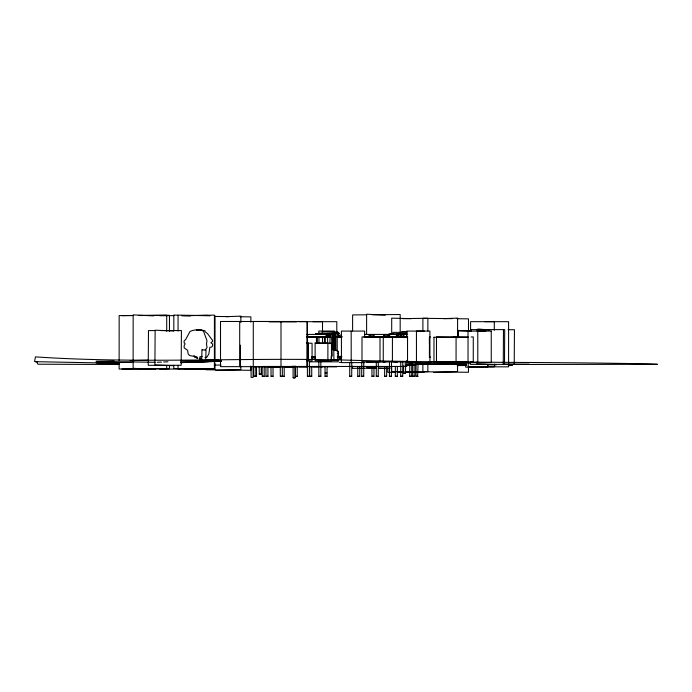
<?xml version="1.0" encoding="UTF-8"?>
<svg xmlns="http://www.w3.org/2000/svg" width="692" height="692" viewBox="0 0 692 692"><rect width="100%" height="100%" fill="white"/><g stroke="black" fill="none" stroke-linecap="round" stroke-linejoin="round"><path stroke-width="1.04" d="M119.136 362.608L119.128 369.018L166.694 368.628L166.694 365.419M119.136 360.471L119.162 315.595L133.21 315.474M166.711 331.226L166.72 315.197L138.616 315.431M169.445 365.514L169.445 368.715L152.145 368.862M169.462 331.321L169.471 315.293L140.286 315.535M173.804 365.246L173.796 368.455L178.692 368.715M173.822 331.053L173.83 315.024L177.74 315.232M178.034 365.324L178.034 368.525L215.004 369.32L215.013 362.911M178.052 331.131L178.06 315.102L209.901 315.786M215.013 359.702L215.039 315.889M240.47 345.152L240.461 366.656L239.692 366.639L239.709 321.477L240.479 321.503M240.851 366.353L240.851 369.554L215.895 370.505M240.877 322.541L240.885 316.132L226.319 316.685M250.859 366.042L250.859 370.315L205.887 369.753M250.885 322.23L250.885 316.884L240.176 316.754M280.995 366.648L281.004 321.486M322.507 331.356L322.507 321.676L313.121 321.693M336.805 332.445L336.805 321.693L298.823 321.685M352.591 366.206L352.591 368.343L376.37 368.144L366.587 367.634M352.609 330.949L352.617 314.921L366.673 314.799M366.604 334.504L366.613 314.203L385.21 315.189M387.857 368.066L387.857 372.339L395.218 372.218M391.681 366.224L391.672 371.569L403.531 371.889M391.698 334.167L391.707 318.138L411.109 318.666M400.175 332.688L400.184 314.523L372.08 314.756M422.873 363.196L422.873 371.742L468.458 372.279L468.458 366.942M422.89 331.139L422.898 318.32L451.911 318.657M427.846 363.118L427.846 371.673L415.217 371.881M427.864 331.061L427.872 318.242L402.614 318.666M457.568 364.053L457.568 371.526L433.763 372.495M457.585 337.341L457.594 318.104L443.71 318.666M465.707 364.07L465.707 367.184L487.808 366.846L487.808 364.77M468.216 363.681L468.216 366.795L482.964 367.227M468.484 330.612L468.493 318.856L457.092 318.718M470.603 331.347L470.603 321.668L508.594 321.685L508.585 366.838L482.203 366.829M494.296 330.266L494.296 321.668L484.902 321.685M307.75 337.644L307.75 334.418M326.633 337.644L326.633 334.418L306.668 334.418M327.852 337.393L327.861 335.239M358.638 376.336L357.755 376.318L357.764 366.63M357.807 376.318L359.745 376.327L359.762 366.639M361.76 362.323L361.726 376.318L362.911 376.336L363.724 376.327L363.758 362.331M350.628 376.336L349.719 376.327L349.763 362.323M351.77 362.331L351.709 376.336L349.702 376.318M373.983 366.639L373.948 376.327L372.772 376.336L371.95 376.318L371.976 366.63M378.316 361.259L378.256 376.327L376.258 376.318L376.318 362.323M386.681 366.639L386.638 376.336L385.392 376.336L384.631 376.318L384.674 366.622M337.817 360.143L330.62 359.918M369.796 337.644L369.813 334.418M373.732 337.644L373.749 334.418M383.887 337.644L383.904 334.418M387.658 337.393L387.667 335.239M391.499 361.259L391.43 376.336L389.423 376.318L389.484 362.314M389.605 337.644L389.622 334.418L396.378 334.418L396.36 337.644M397.372 366.648L397.32 376.336L396.014 376.327L395.314 376.31L395.366 366.622M396.758 337.393L396.775 335.239M397.035 336.987L397.052 333.821L407.605 333.959M397.788 336.987L397.805 333.821M398.142 336.987L398.159 333.821M399.076 336.995L399.094 333.829M400.469 337.004L400.486 333.838L401.187 333.847L402.043 333.864L402.017 337.03M402.796 362.34L402.718 376.336L401.438 376.327L400.703 376.31L400.789 362.314M401.17 337.013L401.187 333.847M403.644 337.644L403.661 334.418L406.74 334.418L406.723 337.644M404.474 373.438L403.592 373.421L403.635 365.886M403.652 373.421L405.529 373.446L405.633 365.912M339.21 337.35L339.218 335.196L341.277 335.205M403.747 337.393L403.765 335.239M410.615 376.327L409.707 376.31L409.785 362.314M411.792 362.34L411.697 376.336L409.69 376.31M414.923 363.412L414.837 376.336L413.66 376.327L412.839 376.31L412.925 363.387M416.1 363.387L416.004 376.31L416.662 376.318M417.631 376.336L418.106 363.412M429.386 343.388L429.429 337.056L430.268 337.047L429.49 337.03L429.386 356.051M457.663 337.791L457.715 330.421L470.993 330.966M457.983 363.283L457.966 365.393L466.572 365.462M458.156 336.969L458.199 330.646L471.114 330.75M470.326 362.271L470.318 364.381L504.485 364.364L504.71 329.626L470.543 329.634M476.996 361.864L476.978 363.975L496.588 364.77M477.195 331.338L477.212 329.236L489.469 329.738M503.257 364.321L503.482 329.582M338.276 360.143L330.62 359.883M329.885 343.742L330.093 337.272L312.308 336.693M388.956 337.065L389.06 333.821L391.136 333.916M197.332 358.499C198.189 354.555 189.729 357.833 188.129 353.872L187.636 350.308L184.184 347.877L184.167 345.49L185.024 344.175L184.842 343.137L184.141 342.981L184.124 340.922L185.664 339.504L190.066 331.425C194.66 329.236 200.23 329.53 204.996 330.776L204.996 331.546L207.609 333.752L212.539 340.352L212.548 341.459L210.861 342.765L212.565 343.985L212.591 346.087L211.224 347.185L209.849 347.315L208.82 353.993L206.917 357.141L204.988 357.548M403.86 337.021L400.296 336.788L403.497 336.554M337.575 360.722L338.068 351.103L331.753 348.344M199.659 359.572L199.858 358.274L201.13 358.344M331.641 350.238L333.743 346.77L333.933 360.662M205.152 350.109L207.029 347.618L206.519 343.933L206.96 340.663L203.543 331.278L201.138 329.92L196.329 330.196M445.138 361.734L443.356 362.954L469.998 362.954M325.759 335.239L333.008 334.712L326.71 334.712M390.297 336.649L387.131 336.71L390.271 336.805M202.202 356.363L199.876 356.769L200.273 361.475L198.543 361.535M388.696 336.71L389.215 336.719L386.543 336.719M319.064 333.656L315.76 333.596L321.14 333.423M327.627 336.701L330.387 336.788L312.455 336.978M309.713 366.639L309.731 376.327L311.737 376.318L311.711 366.63M265.901 366.648L265.953 376.336L267.268 376.327L267.96 376.31L267.908 366.622M368.058 336.874L382.226 337.004L379.199 336.943M370.185 336.874L373.671 336.978L365.843 336.952L373.196 336.961M438.434 363.828L440.216 363.62M389.423 376.318L391.43 376.336M325.041 366.492L325.05 376.327L326.313 376.336L327.065 376.318L327.057 366.492M384.631 376.318L386.612 376.336M280.277 366.639L280.321 376.336L281.575 376.336L282.327 376.318L282.284 366.622M330.707 333.449L338.535 333.362L338.544 337.584M366.734 336.693L364.217 336.892L372.27 337.272M270.987 366.648L271.048 376.336L272.319 376.327L273.055 376.31L273.003 366.622M338.535 333.362L339.218 333.397L332.67 333.423M383.948 336.848L389.864 336.926L382.045 336.918L406.308 337.039L397.961 336.952M384.138 336.814L389.345 336.883L381.171 336.952M293.079 365.938L293.114 377.789L294.308 377.789L295.121 377.78L295.086 365.93M282.224 376.336L284.213 376.318L284.17 366.622M341.035 336.779L341.805 336.9L337.428 336.866L341.9 336.926L338.423 336.918M379.614 336.892L383.23 336.693M337.644 333.605L339.132 333.544L338.215 333.449M337.67 357.037L338.561 356.795L337.246 356.769M339.132 336.77L332.549 336.71M307.378 361.25L307.404 376.327L308.277 376.31M308.52 376.336L309.393 376.318L309.376 361.241M318.839 361.25L318.856 376.327L319.739 376.31M319.981 376.336L320.854 376.318L320.828 361.241M396.404 336.822L402.969 336.9L395.132 336.874M295.242 366.639L295.276 376.336L296.401 376.336L297.266 376.318L297.231 366.622M339.236 336.693L338.206 336.727L338.916 336.779M406.714 336.952L405.33 336.943M393.532 333.881L390.253 333.812L406.749 333.933M385.089 337.272L390.375 337.039M393.549 336.892L398.134 336.693M311.737 376.318L309.782 376.336M400.703 376.31L401.723 376.318M157.222 362.262L161.513 362.08M163.649 361.985L167.94 361.812M180.785 361.267L218.265 359.684M395.314 376.31L397.32 376.336M315.915 333.899L322.256 333.648M512.737 364.494L657.4 364.295L648.067 363.888C545.296 361.734 442.473 363.066 339.737 359.909C238.299 357.608 136.8 363.698 35.456 356.882L34.6 361.423L36.979 362.002L37.645 363.992L38.423 364.217L119.171 364.502M259.223 366.63L259.275 374.173L261.265 374.147L261.221 366.613M261.195 374.147L259.275 374.173M327.394 336.874L331.58 336.71L332.238 356.129M396.568 337.229L403.514 336.969M405.495 336.892L407.649 336.814M180.69 362.591L208.543 361.561M211.752 361.449L221.397 361.094M259.656 366.656L220.506 366.648L220.514 321.486L306.98 321.503L306.971 366.656L253.782 366.656L253.852 376.336L255.85 376.31L255.789 366.622M180.733 362.625L221.527 361.207L210.887 361.371M326.927 372.953L325.05 372.953L325.551 372.962M371.959 376.318L372.858 376.31M373.862 376.336L373.04 376.336M376.266 376.318L377.14 376.31M378.187 376.336L377.374 376.336M366.509 337.272L380.02 336.84L380.003 361.726L366.492 362.158M306.452 343.024L308.494 342.955L308.485 360.61L306.444 360.67M318.311 343.267L327.896 342.964L327.887 360.61L318.303 360.921M181.036 362.47L220.601 361.302L211.008 361.432M262.156 366.648L262.225 376.336L263.15 376.318M264.162 366.622L264.223 376.31L263.289 376.327M308.597 336.952L306.712 337.004L308.744 336.943M309.065 337.039L317.204 336.943M318.208 336.943L321.209 336.943L307.412 337.03M256.473 366.622L256.542 376.31L254.665 376.318M316.132 336.961L310.803 336.995M403.298 336.71L403.635 336.727M311.763 356.795L315.102 356.769M181.832 315.82L214.425 315.111L214.39 368.533L178.648 369.312M114.145 360.973L96.015 361.371L155.077 362.288M130.139 360.618L148.27 360.221M313.865 336.995L307.507 337.047L307.516 343.388M316.478 343.379L316.469 337.047L325.327 336.995L325.335 343.327M390.297 336.822L384.069 336.831L389.345 336.883M396.032 336.874L402.104 336.995L393.402 336.943M398.03 337.047L392.416 336.943M313.009 357.072L314.618 357.055M338.206 336.727L339.746 336.701M119.197 362.945L97.806 363.361L119.128 363.283M330.871 333.44L339.218 333.397L334.089 333.457M397.32 372.184L413.107 371.915M405.529 373.446L404.699 373.429M396.386 336.719L402.718 336.796L396.308 336.71M451.175 337.272L467.939 337.013M471.14 336.961L473.276 336.926L473.259 361.821L470.058 361.864M187.489 361.734L198.128 361.57M451.158 362.158L467.93 361.899M251.04 366.648L251.118 377.408L253.125 377.382L253.047 366.613M96.223 362.859L131.411 362.383M187.549 361.769L201.407 361.57M385.435 337.047L388.134 336.995M255.166 376.336L253.86 376.336M255.928 376.318L256.542 376.31M327.186 336.796L330.119 336.762L329.634 336.753M121.913 315.682L132.717 315.595M159.835 315.742L173.891 315.63M207.392 315.344L183.614 315.543L190.464 315.907M332.964 333.466L336.191 333.432L333.025 333.457M337.263 333.561L339.132 333.544L337.376 333.553M339.703 336.952L341.035 336.943M388.125 336.71L387.217 336.71M121.879 369.113L149.982 368.879M159.8 369.165L179.263 369.009M184.669 368.966L207.366 368.775M378.533 368.127L390.426 368.032M281.333 376.31L284.213 376.318M281.315 376.336L280.355 376.336M315.388 356.752L312.248 356.761M319.349 333.397L339.218 333.397L337.22 333.345L337.238 351.493M325.889 336.883L327.947 336.874M296.141 376.336L295.276 376.336M296.401 376.31L297.266 376.318M294.195 377.771L295.103 377.771M294.039 377.797L293.131 377.789M508.075 329.721L514.45 329.712L514.217 364.45L507.841 364.459M154.852 330.586L148.477 330.594L148.244 365.341L181.183 365.281L181.416 330.542L161.227 330.577M457.421 330.819L471.235 330.793M327.584 333.414L332.956 333.406L332.921 349.373M396.888 333.829L403.592 333.881M306.66 336.961L308.407 336.961M320.05 336.952L327.61 336.943L327.619 343.275M394.968 336.952L406.161 336.987M457.196 365.558L465.69 365.54M508.335 365.523L512.582 365.514M313.104 366.855L322.498 366.838M484.893 366.846L494.287 366.821M412.847 376.31L413.755 376.318M414.828 376.336L413.92 376.327M269.3 321.685L296.513 321.676M334.366 331.044L318.796 331.044L318.813 334.279M424.438 331.079L416.437 331.079L416.454 362.591L424.455 362.591M485.784 331.087L477.783 331.087L477.8 362.599L485.801 362.608M401.706 331.529L406.861 331.529M392.771 332.35L407.207 332.35M364.623 334.418L388.947 334.418M389.484 334.911L389.535 335.378M368.715 335.239L374.113 335.239M383.377 335.239L389.76 335.239M364.736 336.943L366.639 336.943L364.078 337.047M373.836 336.926L366.881 336.918L368.507 336.952M372.772 336.995L364.407 336.995M378.247 337.047L384.233 337.056M389.527 337.116L387.174 336.883M311.564 357.107L315.595 357.107M311.426 359.087L315.587 359.087M338.371 359.087L341.545 359.087M330.715 360.048L337.817 360.091M330.715 360.186L337.618 360.186M196.77 361.518L199.893 361.518M429.421 361.821L430.13 361.76M432.085 361.821L430.528 361.821M433.192 361.821L434.109 361.821M309.341 361.821L319.747 361.821M320.742 361.821L338.466 361.821M428.979 361.821L434.256 361.821M339.391 362.4L340.672 362.4M364.658 362.591L341.433 362.608L341.416 331.087L364.641 331.079L364.641 337.376M417.233 364.26L466.304 364.269L415.226 364.165L466.443 364.208M406.118 365.108L409.932 365.108L406.87 365.021M410.91 365.108L415.797 365.108M487.367 366.302L489.201 366.302M263.064 366.449L266.429 366.449M267.432 366.449L319.747 366.449M320.785 366.449L406.801 366.449L406.801 362.746M487.626 366.293L494.668 366.293L494.668 364.191M470.595 366.829L479.037 366.829M269.283 366.846L271.376 366.846M273.47 366.846L280.805 366.838M295.458 366.838L283.945 366.838L296.003 366.846M298.806 366.838L307.248 366.846M309.359 366.846L317.801 366.846M320.967 366.846L325.188 366.846M327.299 366.846L336.796 366.855M268.79 321.668L297.015 321.693M316.417 333.57L319.574 333.579M395.902 336.719L403.393 336.779M385.297 336.779L390.028 336.77M341.848 356.752L338.172 356.96L341.658 357.055M268.781 366.829L280.883 366.838M318.104 333.501L322.403 333.518M396.187 336.788L400.253 336.796M375.92 336.978L378.766 336.987L378.334 336.943M391.75 336.978L393.463 336.987M503.811 364.295L529.432 364.355L503.94 364.208M389.752 336.779L387.927 336.77L389.847 336.788M214.693 365.047L221.077 365.082M395.694 336.831L403.765 336.943M341.805 336.9L337.428 336.866L341.9 336.926M358.854 376.31L359.736 376.327M400.054 336.693L401.014 336.701M403.808 336.84L401.767 336.822L403.825 336.71M395.651 336.918L400.997 336.9L395.867 336.848M369.606 336.831L373.853 336.866M382.045 336.918L387.312 336.961M366.881 336.918L372.296 337.013M417.985 376.336L417.406 376.336M350.783 376.31L351.692 376.327M362.643 376.336L361.821 376.327M362.807 376.31L363.715 376.327M273.055 376.31L271.082 376.336M400.158 336.693L397.476 336.71L402.312 336.71M337.246 353.404L338.561 353.422M401.697 376.336L402.718 376.336M267.96 376.31L265.996 376.336M339.218 333.397L334.08 333.336L334.106 350.23M401.291 336.77L403.747 336.822M403.228 336.978L395.885 336.874M373.991 336.961L369.398 336.84L374.242 336.857L370.341 336.796M214.485 316.434L228.403 316.607M401.152 336.779L402.294 336.805M306.781 336.926L308.45 336.952M410.78 376.318L411.688 376.336M417.25 376.327L416.636 376.318M385.072 337.246L362.011 336.909L361.994 361.795L385.063 362.132M307.248 343.18L312.075 343.249L312.066 360.904L307.239 360.826M417.181 376.318L417.657 376.327M262.225 376.336L264.223 376.31M397.052 333.821L400.902 333.881M397.234 336.71L397.831 336.719M390.124 336.745L386.404 336.727M401.767 336.822L404.171 336.84M396.058 336.727L396.577 336.736M399.613 336.857L400.876 336.883M387.546 337.004L388.376 337.013M35.353 361.682L97.131 362.859M320.794 376.318L318.856 376.327M309.333 376.318L307.404 376.327M369.848 336.978L369.303 336.961L372.14 336.961M410.996 365.134L413.107 365.186M436.808 363.681L442.595 363.828M405.694 371.95L424.023 372.443M453.692 336.883L468.432 337.315M451.236 337.307L436.496 336.874L436.479 361.76L451.219 362.193M400.729 336.961L402.666 337.013M390.781 336.995L392.277 337.039M453.675 361.769L468.415 362.201M327.065 376.318L325.05 376.327M478.44 329.271L489.677 329.738M173.519 330.949L155.138 330.196L154.913 364.935L173.294 365.687M457.481 365.16L465.655 365.497M319.297 333.345L330.819 333.873M396.888 336.71L398.09 336.77M374.969 336.978L376.31 337.039M153.52 315.898L133.158 314.877L133.124 368.308L152.698 369.338M378.325 368.248L385.176 368.611M184.565 369.026L193.371 369.485M137.829 368.499L155.449 369.433M376.258 336.693L385.825 337.272M391.326 336.693L397.675 337.272M397.104 337.367L392.425 336.779L392.416 361.665L397.096 362.253M317.377 336.693L318.554 336.892M404.483 336.693L407.38 337.272M197.817 358.387L194.599 357.28L194.054 355.723M402.995 336.71L403.661 337.385M331.191 356.449L331.252 360.722M337.696 334.02L337.687 331.866L322.117 331.866L322.126 334.02M406.671 337.385L406.671 331.087L429.896 331.07L429.914 362.582L406.688 362.599L406.688 360.497M351.181 331.079L351.199 362.599M338.423 333.354L338.336 337.601M338.44 351.501L338.449 356.787M335.836 333.336L335.854 350.437M335.084 333.345L335.101 350.437M332.549 333.336L332.567 349.373M330.715 333.345L330.715 335.456M329.28 333.336L329.28 335.456M327.454 333.328L327.463 335.438M324.436 337.013L324.444 343.344M322.498 337.03L322.507 343.362M318.96 337.047L318.977 343.388M317.351 337.056L317.36 343.388M405.27 362.746L405.27 366.449M396.948 337.004L396.732 334.911L396.455 337.497M340.672 356.224L340.672 359.312M339.391 356.242L339.391 359.321M332.956 334.712L333.008 345.17L332.549 344.702L332.549 335.179M253.289 321.486L253.281 366.639L307.473 366.673L307.482 321.52L253.289 321.486M315.128 343.016L315.111 360.662L331.468 360.904L331.485 343.249L315.128 343.016M383.273 337.09L383.256 361.977L407.536 361.899L407.545 337.013L383.273 337.09M433.979 337.263L433.962 362.15L456.063 361.812L456.08 336.918L433.979 337.263M201.995 349.806L201.649 361.146L205.688 361.38L206.034 350.048L201.995 349.806M491.242 331.079L468.017 331.096L468.034 362.608L491.259 362.599L491.242 331.079M430.121 357.107L429.325 357.107L430.121 357.107M413.089 364.156L407.77 364.148L413.107 364.148"/></g></svg>
